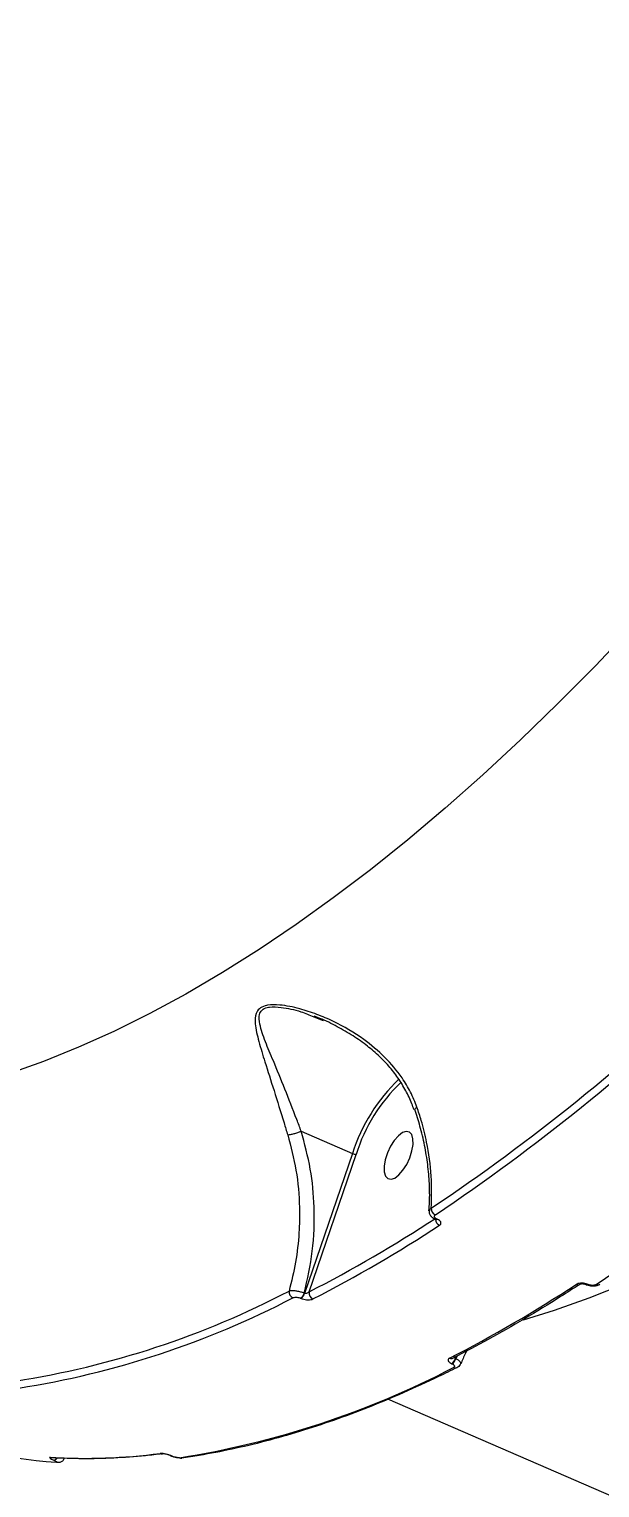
# Model space of a CAD drawing. Header units: millimetres. Extents: x -4781 to 5098, y -4410 to 4664.
# Drawn here: x -906.2 to -806.2, y -1371.6 to -1116.2 of the extents above; entities that cross this region are included whole.
import ezdxf

# ---------------------------------------------------------------- set-up
doc = ezdxf.new("R2010")
doc.units = ezdxf.units.MM
for name, color, linetype in [('DIKOM_ОБЪЕКТ', 7, 'Continuous'), ('DIKOM_РАЗМЕР_ЗОНА', 7, 'Continuous'), ('DIKOM_РАЗМЕР_ОБЪЕКТА', 7, 'Continuous')]:
    doc.layers.add(name, color=color, linetype=linetype)
doc.styles.add('style1', font='arial.ttf', dxfattribs={"width": 0.8})
doc.dimstyles.new('1-50', dxfattribs={"dimtxt": 300, "dimasz": 200, "dimexe": 100, "dimexo": 0, "dimgap": 100, "dimtad": 1, "dimtxsty": 'style1', "dimcen": 200, "dimclrd": 7, "dimclre": 7, "dimclrt": 7, "dimadec": 1, "dimazin": 2, "dimtfac": 1, "dimtmove": 0, "dimatfit": 2, "dimfxl": 0, "dimlwd": 25, "dimlwe": 18, "dimarcsym": 0})

# ---------------------------------------------------------------- blocks, each defined once
blk = doc.blocks.new('*D54')
at = {"layer": 'Defpoints', "color": 0, "transparency": 16777216}
for p in [(2534.93, 1098.4), (-3331.22, 763.4), (2534.93, -3200.56)]:
    blk.add_point(p, dxfattribs=at)
at = {"layer": 'DIKOM_РАЗМЕР_ОБЪЕКТА', "color": 7, "lineweight": 18, "transparency": 16777216}
for p, q in [((2534.93, 1098.4), (2534.93, -3300.56)), ((-3331.22, 763.4), (-3331.22, -3300.56))]:
    blk.add_line(p, q, dxfattribs=at)
at = {"layer": 'DIKOM_РАЗМЕР_ОБЪЕКТА', "color": 7, "lineweight": 25, "transparency": 16777216}
blk.add_line((-3131.22, -3200.56), (2334.93, -3200.56), dxfattribs=at)
at = {"layer": 'DIKOM_РАЗМЕР_ОБЪЕКТА', "color": 7, "transparency": 16777216}
for points in [[(-3131.22, -3167.23), (-3131.22, -3233.9), (-3331.22, -3200.56)], [(2334.93, -3167.23), (2334.93, -3233.9), (2534.93, -3200.56)]]:
    blk.add_solid(points, dxfattribs=at)
at = {"layer": 'DIKOM_РАЗМЕР_ОБЪЕКТА', "color": 7, "transparency": 16777216, "insert": (941.13, -2947.39), "char_height": 300, "attachment_point": 5, "style": 'style1'}
blk.add_mtext('5870', dxfattribs=at)
blk = doc.blocks.new('*D57')
at = {"layer": 'Defpoints', "color": 0, "transparency": 16777216}
for p in [(4034.06, 1180.11), (-4781.22, 856.14), (4034.06, -4310.06)]:
    blk.add_point(p, dxfattribs=at)
at = {"layer": 'DIKOM_РАЗМЕР_ЗОНА', "color": 7, "lineweight": 18, "transparency": 16777216}
for p, q in [((4034.06, 1180.11), (4034.06, -4410.06)), ((-4781.22, 856.14), (-4781.22, -4410.06))]:
    blk.add_line(p, q, dxfattribs=at)
at = {"layer": 'DIKOM_РАЗМЕР_ЗОНА', "color": 7, "lineweight": 25, "transparency": 16777216}
blk.add_line((-4581.22, -4310.06), (3834.06, -4310.06), dxfattribs=at)
at = {"layer": 'DIKOM_РАЗМЕР_ЗОНА', "color": 7, "transparency": 16777216}
for points in [[(-4581.22, -4276.72), (-4581.22, -4343.39), (-4781.22, -4310.06)], [(3834.06, -4276.72), (3834.06, -4343.39), (4034.06, -4310.06)]]:
    blk.add_solid(points, dxfattribs=at)
at = {"layer": 'DIKOM_РАЗМЕР_ЗОНА', "color": 7, "transparency": 16777216, "insert": (-1490.8, -4056.88), "char_height": 300, "attachment_point": 5, "style": 'style1'}
blk.add_mtext('8820', dxfattribs=at)

msp = doc.modelspace()

# ---------------------------------------------------------------- linework, layer by layer
at = {"layer": 'DIKOM_ОБЪЕКТ', "color": 7, "linetype": 'Continuous', "lineweight": 15}
for p, q in [((-856.307, -1289.128), (-854.671, -1289.776)), ((-858.528, -1309.143), (-849.543, -1313.034)), ((-849.543, -1313.034), (-857.927, -1337.537)), ((-857.13, -1337.276), (-848.898, -1313.218)), ((-834.991, -1324.597), (-835.036, -1324.577)), ((-834.702, -1324.539), (-834.747, -1324.519)), ((-858.623, -1338.394), (-858.558, -1338.423)), ((-857.927, -1337.537), (-857.993, -1337.508)), ((-808.535, -1336.054), (-808.581, -1336.034)), ((-808.247, -1335.996), (-808.292, -1335.977)), ((-831.517, -1348.974), (-831.393, -1348.612)), ((-831.195, -1348.507), (-831.451, -1349.003)), ((-832.148, -1349.86), (-832.082, -1349.889)), ((-831.451, -1349.003), (-831.517, -1348.974)), ((-574.461, -1472.533), (-843.354, -1356.081)), ((-902.158, -1366.327), (-902.158, -1366.327)), ((-881.297, -1366.021), (-881.363, -1365.993)), ((-881.182, -1366.035), (-881.248, -1366.007)), ((-901.882, -1366.754), (-901.837, -1366.774))]:
    msp.add_line(p, q, dxfattribs=at)
at = {"layer": 'DIKOM_ОБЪЕКТ', "color": 7, "linetype": 'Continuous', "lineweight": 15, "flags": 128}
for points in [[(-800.427, -1220.718), (-806.978, -1227.616), (-813.545, -1234.255), (-820.121, -1240.628), (-826.7, -1246.729), (-833.277, -1252.551), (-839.845, -1258.092), (-846.398, -1263.343), (-852.929, -1268.302), (-859.434, -1272.963), (-865.906, -1277.322), (-872.338, -1281.375), (-878.725, -1285.117), (-885.061, -1288.547), (-891.34, -1291.66), (-897.556, -1294.453), (-903.703, -1296.925), (-909.776, -1299.072)], [(-839.128, -1312.599), (-838.937, -1311.466), (-838.95, -1310.487), (-839.166, -1309.74), (-839.568, -1309.288), (-840.124, -1309.166), (-840.787, -1309.384), (-841.504, -1309.924), (-842.218, -1310.744), (-842.871, -1311.775), (-843.409, -1312.936), (-843.789, -1314.132), (-843.98, -1315.264), (-843.966, -1316.244), (-843.75, -1316.99), (-843.348, -1317.442), (-842.793, -1317.564), (-842.13, -1317.346), (-841.412, -1316.806), (-840.698, -1315.986), (-840.046, -1314.955), (-839.508, -1313.794), (-839.128, -1312.599)], [(-819.602, -1342.174), (-814.123, -1340.497), (-808.05, -1338.35), (-801.903, -1335.879)], [(-902.162, -1366.327), (-902.264, -1366.314), (-902.431, -1366.262)], [(-881.367, -1365.991), (-881.321, -1366.005), (-881.248, -1366.007)], [(-881.297, -1366.021), (-881.256, -1366.034), (-881.182, -1366.035)], [(-901.205, -1367.164), (-901.307, -1367.151), (-901.466, -1367.1)]]:
    msp.add_lwpolyline(points, dxfattribs=at)
at = {"layer": 'DIKOM_ОБЪЕКТ', "color": 7, "linetype": 'Continuous', "lineweight": 15}
for centre, radius, start, end in [((-1037.036, -1022.624), 361.287, 303.85921, 313.93732), ((-1036.779, -1023.088), 362.12, 303.85975, 313.93694), ((-1008.591, -1035.317), 362.076, 303.85907, 313.93749), ((-819.704, -1322.596), 31.333, 133.90678, 162.23204), ((-821.124, -1321.769), 29.06, 133.18686, 162.88636), ((-848.617, -1311.007), 2.229, 245.45978, 262.76693), ((-834.496, -1322.662), 1.247, 179.03458, 245.20593), ((-968.623, -1120.302), 243.944, 297.19648, 303.21012), ((-968.181, -1121.109), 244.438, 297.19512, 303.21089), ((-834.945, -1324.282), 0.309, 252.84089, 309.76078), ((-833.77, -1324.486), 1.251, 184.5457, 245.094), ((-834.899, -1324.301), 0.309, 252.3278, 309.56865), ((-810.057, -1335.371), 0.687, 243.52495, 300.63791), ((-806.554, -1335.37), 0.69, 243.63372, 300.60003), ((-932.585, -1199.177), 155.586, 278.8711, 297.53653), ((-932.075, -1200.057), 155.93, 278.87103, 297.53651), ((-859.479, -1337.255), 1.183, 174.31764, 244.55319), ((-859.54, -1337.074), 1.607, 304.75899, 344.30587), ((-859.476, -1337.101), 1.609, 304.79282, 344.30119), ((-855.963, -1337.458), 1.181, 171.1378, 244.70596), ((-944.39, -1131.228), 244.722, 297.19862, 303.20739), ((-808.488, -1335.743), 0.306, 251.66287, 309.94867), ((-808.445, -1335.757), 0.311, 254.05851, 309.67027), ((-903.917, -1212.25), 155.932, 278.87118, 297.53636), ((-832.227, -1348.241), 0.719, 244.7135, 295.64004), ((-833.065, -1348.539), 1.608, 304.76722, 344.2874), ((-833, -1348.567), 1.609, 304.79282, 344.30119), ((-831.52, -1349.866), 0.721, 244.72963, 295.44741), ((-895.725, -1283.577), 83.721, 246.76309, 266.06747), ((-896.521, -1263.863), 102.569, 266.69665, 277.43063), ((-902.002, -1366.038), 0.726, 279.53478, 333.28508), ((-902.032, -1365.953), 0.844, 283.37928, 330.67528), ((-882.942, -1364.854), 0.783, 246.31378, 277.29666), ((-879.556, -1365.603), 0.78, 246.24056, 277.65938)]:
    msp.add_arc(centre, radius, start, end, dxfattribs=at)
for points, knots in [([(-838.239, -1304.938), (-838.593, -1304.047), (-839.309, -1302.249), (-841.138, -1299.259), (-843.82, -1296.073), (-847.847, -1292.698), (-851.943, -1290.287), (-855.777, -1288.634), (-858.938, -1287.603), (-861.915, -1286.991), (-863.938, -1286.982), (-865.129, -1287.239), (-865.947, -1287.641), (-866.616, -1288.694), (-866.655, -1290.608), (-865.98, -1293.436), (-864.798, -1297.308), (-863.292, -1302.015), (-861.927, -1306.412), (-861.107, -1309.088), (-860.891, -1309.793)], [0, 0, 0, 0, 0.0440629, 0.0889598, 0.16249, 0.2382066, 0.3352467, 0.3852652, 0.4352614, 0.4935526, 0.5321369, 0.5402103, 0.5665604, 0.5927397, 0.6382718, 0.7076043, 0.7787228, 0.8710084, 0.9660368, 1, 1, 1, 1]), ([(-858.531, -1309.143), (-858.531, -1309.143), (-858.784, -1308.468), (-859.741, -1305.913), (-861.407, -1301.694), (-863.246, -1297.182), (-864.847, -1293.435), (-865.777, -1290.729), (-866.003, -1288.872), (-865.494, -1287.88), (-864.847, -1287.561), (-864.352, -1287.451), (-863.617, -1287.312), (-861.638, -1287.433), (-858.936, -1288.006), (-857.067, -1288.803), (-856.307, -1289.128)], [0, 0, 0, 0, 0.0000271, 0.0574296, 0.2162198, 0.375244, 0.4931198, 0.6105577, 0.6837577, 0.7242297, 0.7639162, 0.764445, 0.7769284, 0.8381553, 0.9341897, 1, 1, 1, 1]), ([(-838.78, -1305.369), (-838.893, -1305.023), (-839.27, -1303.867), (-840.192, -1301.998), (-841.535, -1299.776), (-843.161, -1297.693), (-845.068, -1295.772), (-847.26, -1293.931), (-849.766, -1292.184), (-852.594, -1290.606), (-854.794, -1289.531), (-856.049, -1289.087), (-856.249, -1289.016)], [0, 0, 0, 0, 0.04324902, 0.14449237, 0.24971888, 0.35703727, 0.46531372, 0.57855307, 0.70500987, 0.83637823, 0.97387346, 1, 1, 1, 1]), ([(-836.153, -1323.082), (-836.112, -1322.579), (-835.983, -1321.024), (-836.042, -1318.314), (-836.319, -1314.989), (-836.873, -1311.623), (-837.624, -1308.385), (-838.313, -1306.293), (-838.635, -1305.316)], [0, 0, 0, 0, 0.0889716, 0.2753026, 0.4622994, 0.6494271, 0.8361146, 1, 1, 1, 1]), ([(-838.239, -1304.938), (-838.261, -1304.951), (-838.347, -1305.004), (-838.511, -1305.124), (-838.635, -1305.246), (-838.595, -1305.289), (-838.584, -1305.3)], [0, 0, 0, 0, 0.0875072, 0.342921, 0.8318909, 1, 1, 1, 1]), ([(-835.743, -1322.641), (-835.684, -1320.769), (-835.565, -1316.98), (-836.328, -1311.772), (-837.312, -1307.738), (-837.982, -1305.712), (-838.239, -1304.938)], [0, 0, 0, 0, 0.3247146, 0.6574701, 0.8690164, 1, 1, 1, 1]), ([(-860.891, -1309.793), (-860.839, -1309.787), (-860.689, -1309.77), (-860.331, -1309.705), (-859.784, -1309.572), (-859.124, -1309.371), (-858.729, -1309.219), (-858.531, -1309.143)], [0, 0, 0, 0, 0.0873237, 0.2536174, 0.502417, 0.7512293, 1, 1, 1, 1]), ([(-860.891, -1309.793), (-860.35, -1311.841), (-859.257, -1315.985), (-858.761, -1321.795), (-858.865, -1327.182), (-859.41, -1332.107), (-860.239, -1335.453), (-860.656, -1337.138)], [0, 0, 0, 0, 0.2308769, 0.4671869, 0.6265701, 0.8119978, 1, 1, 1, 1]), ([(-858.528, -1309.143), (-858.529, -1309.143), (-858.529, -1309.142), (-858.53, -1309.143), (-858.531, -1309.143), (-858.531, -1309.143)], [0, 0, 0, 0, 0.475972, 0.868993, 1, 1, 1, 1]), ([(-857.993, -1337.508), (-857.448, -1335.071), (-856.344, -1330.129), (-856.113, -1322.767), (-856.754, -1315.669), (-857.932, -1311.335), (-858.528, -1309.143)], [0, 0, 0, 0, 0.26069, 0.5286988, 0.7616331, 1, 1, 1, 1]), ([(-835.034, -1324.578), (-835.035, -1324.577), (-835.274, -1324.509), (-835.611, -1324.25), (-835.958, -1323.807), (-836.101, -1323.405), (-836.066, -1323.176), (-836.055, -1323.111)], [0, 0, 0, 0, 0.0008644, 0.3711733, 0.6434609, 0.8980385, 1, 1, 1, 1]), ([(-835.743, -1322.641), (-835.857, -1322.726), (-836.037, -1322.86), (-836.045, -1323.029), (-836.048, -1323.091)], [0, 0, 0, 0, 0.6320174, 1, 1, 1, 1]), ([(-834.747, -1324.519), (-834.806, -1324.491), (-834.954, -1324.42), (-835.12, -1324.274), (-835.204, -1324.1), (-835.179, -1323.929), (-835.073, -1323.839), (-835.019, -1323.794)], [0, 0, 0, 0, 0.1421937, 0.357075, 0.5715583, 0.7856694, 1, 1, 1, 1]), ([(-834.834, -1324.685), (-834.834, -1324.685), (-834.834, -1324.685), (-834.884, -1324.647), (-834.958, -1324.613), (-834.994, -1324.597)], [0, 0, 0, 0, 0.2667654, 0.6453885, 1, 1, 1, 1]), ([(-834.297, -1325.62), (-834.217, -1325.553), (-834.057, -1325.419), (-834.021, -1325.163), (-834.147, -1324.904), (-834.395, -1324.688), (-834.615, -1324.582), (-834.702, -1324.539)], [0, 0, 0, 0, 0.2150567, 0.4299953, 0.6447608, 0.8592211, 1, 1, 1, 1]), ([(-809.707, -1335.962), (-810.828, -1336.685), (-814.079, -1338.783), (-819.432, -1342.043), (-825.72, -1345.652), (-829.862, -1347.816), (-831.915, -1348.889)], [0, 0, 0, 0, 0.1498874, 0.4348047, 0.7197326, 1, 1, 1, 1]), ([(-808.292, -1335.977), (-808.387, -1335.94), (-808.627, -1335.847), (-809.075, -1335.762), (-809.578, -1335.749), (-810.041, -1335.821), (-810.256, -1335.931), (-810.363, -1335.986)], [0, 0, 0, 0, 0.1407897, 0.3553, 0.5700342, 0.7849715, 1, 1, 1, 1]), ([(-808.585, -1336.035), (-808.616, -1336.022), (-808.698, -1335.986), (-808.893, -1335.933), (-809.146, -1335.897), (-809.392, -1335.894), (-809.581, -1335.922), (-809.679, -1335.947), (-809.719, -1335.97), (-809.709, -1335.964), (-809.709, -1335.963)], [0, 0, 0, 0, 0.0890456, 0.2408811, 0.4112189, 0.5904021, 0.7416539, 0.8711828, 0.9896452, 1, 1, 1, 1]), ([(-806.213, -1335.947), (-806.264, -1335.987), (-806.454, -1336.136), (-806.921, -1336.262), (-807.594, -1336.303), (-808.188, -1336.216), (-808.462, -1336.07), (-808.523, -1336.038)], [0, 0, 0, 0, 0.0843638, 0.3131614, 0.6066314, 0.9132957, 1, 1, 1, 1]), ([(-857.993, -1337.508), (-858.093, -1337.472), (-858.384, -1337.366), (-858.942, -1337.219), (-859.612, -1337.107), (-860.234, -1337.07), (-860.516, -1337.115), (-860.656, -1337.138)], [0, 0, 0, 0, 0.1131708, 0.3259531, 0.5479915, 0.7754223, 1, 1, 1, 1]), ([(-859.987, -1338.323), (-859.912, -1338.294), (-859.764, -1338.237), (-859.442, -1338.216), (-859.099, -1338.247), (-858.818, -1338.317), (-858.673, -1338.374), (-858.623, -1338.394)], [0, 0, 0, 0, 0.22884114, 0.45785712, 0.67853039, 0.88845058, 1, 1, 1, 1]), ([(-858.558, -1338.423), (-858.483, -1338.452), (-858.263, -1338.54), (-857.831, -1338.645), (-857.304, -1338.693), (-856.81, -1338.659), (-856.582, -1338.57), (-856.468, -1338.526)], [0, 0, 0, 0, 0.1083025, 0.3204114, 0.5430484, 0.771584, 1, 1, 1, 1]), ([(-857.13, -1337.276), (-857.179, -1337.325), (-857.275, -1337.421), (-857.466, -1337.523), (-857.651, -1337.572), (-857.78, -1337.574), (-857.864, -1337.559), (-857.902, -1337.546), (-857.927, -1337.537)], [0, 0, 0, 0, 0.25528067, 0.49872895, 0.7166213, 0.8615071, 0.90692193, 1, 1, 1, 1]), ([(-806.86, -1335.989), (-806.932, -1336.026), (-807.075, -1336.1), (-807.384, -1336.149), (-807.72, -1336.141), (-808.021, -1336.084), (-808.182, -1336.021), (-808.247, -1335.996)], [0, 0, 0, 0, 0.21424079, 0.42840252, 0.6428506, 0.85765186, 1, 1, 1, 1]), ([(-831.517, -1348.974), (-831.552, -1348.955), (-831.594, -1348.932), (-831.655, -1348.866), (-831.698, -1348.775), (-831.704, -1348.661), (-831.675, -1348.592), (-831.666, -1348.57)], [0, 0, 0, 0, 0.2158396, 0.262061, 0.5414523, 0.8520934, 1, 1, 1, 1]), ([(-829.576, -1347.646), (-829.636, -1347.761), (-830.013, -1348.475), (-830.307, -1349.239), (-830.555, -1349.88)], [0, 0, 0, 0, 0.1605843, 1, 1, 1, 1]), ([(-831.213, -1350.518), (-832.305, -1351.059), (-835.474, -1352.628), (-840.68, -1355.008), (-846.806, -1357.563), (-852.868, -1359.825), (-858.863, -1361.798), (-864.786, -1363.48), (-870.632, -1364.864), (-875.513, -1365.798), (-878.431, -1366.226), (-879.452, -1366.376)], [0, 0, 0, 0, 0.06526987, 0.18931725, 0.31336154, 0.4373934, 0.56140873, 0.6854012, 0.80936251, 0.93328764, 1, 1, 1, 1]), ([(-832.534, -1348.891), (-832.601, -1348.933), (-832.751, -1349.028), (-832.825, -1349.223), (-832.748, -1349.447), (-832.525, -1349.672), (-832.273, -1349.797), (-832.148, -1349.86)], [0, 0, 0, 0, 0.1741536, 0.3895573, 0.5957574, 0.7979388, 1, 1, 1, 1]), ([(-832.082, -1349.889), (-831.999, -1349.93), (-831.833, -1350.012), (-831.686, -1350.16), (-831.637, -1350.306), (-831.687, -1350.431), (-831.784, -1350.491), (-831.828, -1350.518)], [0, 0, 0, 0, 0.20402754, 0.40799893, 0.6134951, 0.82655739, 1, 1, 1, 1]), ([(-830.607, -1349.858), (-830.588, -1349.827), (-830.533, -1349.738), (-830.662, -1349.53), (-830.958, -1349.264), (-831.287, -1349.09), (-831.451, -1349.003)], [0, 0, 0, 0, 0.1503888, 0.4328357, 0.7161342, 1, 1, 1, 1]), ([(-830.592, -1349.864), (-830.646, -1349.972), (-830.76, -1350.201), (-830.998, -1350.412), (-831.167, -1350.484), (-831.217, -1350.506)], [0, 0, 0, 0, 0.3841312, 0.8158824, 1, 1, 1, 1]), ([(-902.431, -1366.262), (-902.495, -1366.263), (-902.623, -1366.266), (-902.616, -1366.345), (-902.457, -1366.471), (-902.191, -1366.616), (-901.97, -1366.715), (-901.882, -1366.754)], [0, 0, 0, 0, 0.2150429, 0.4299906, 0.64475, 0.8592274, 1, 1, 1, 1]), ([(-882.846, -1365.631), (-883.837, -1365.749), (-886.707, -1366.091), (-891.387, -1366.427), (-896.845, -1366.566), (-900.394, -1366.406), (-902.162, -1366.327)], [0, 0, 0, 0, 0.1498843, 0.4340608, 0.718128, 1, 1, 1, 1]), ([(-900.11, -1366.525), (-900.149, -1366.616), (-900.232, -1366.804), (-900.463, -1366.996), (-900.709, -1367.116), (-900.941, -1367.165), (-901.102, -1367.173), (-901.184, -1367.164), (-901.205, -1367.162)], [0, 0, 0, 0, 0.2034602, 0.423823, 0.6111022, 0.7782574, 0.9449617, 1, 1, 1, 1]), ([(-881.248, -1366.007), (-881.322, -1365.976), (-881.541, -1365.885), (-881.965, -1365.746), (-882.474, -1365.625), (-882.943, -1365.556), (-883.152, -1365.566), (-883.256, -1365.571)], [0, 0, 0, 0, 0.108281, 0.3204719, 0.5430676, 0.7715792, 1, 1, 1, 1]), ([(-881.368, -1365.993), (-881.411, -1365.974), (-881.542, -1365.916), (-881.832, -1365.818), (-882.196, -1365.717), (-882.527, -1365.653), (-882.74, -1365.63), (-882.842, -1365.631), (-882.84, -1365.631), (-882.84, -1365.631)], [0, 0, 0, 0, 0.0846266, 0.2597265, 0.4534943, 0.6568962, 0.8203566, 0.9426295, 1, 1, 1, 1]), ([(-879.447, -1366.36), (-879.495, -1366.372), (-879.686, -1366.415), (-880.037, -1366.375), (-880.545, -1366.283), (-881.003, -1366.15), (-881.214, -1366.047), (-881.281, -1366.015)], [0, 0, 0, 0, 0.0843169, 0.3332594, 0.6213291, 0.8794749, 1, 1, 1, 1]), ([(-879.87, -1366.317), (-879.939, -1366.321), (-880.075, -1366.329), (-880.381, -1366.286), (-880.712, -1366.206), (-880.988, -1366.116), (-881.132, -1366.056), (-881.182, -1366.035)], [0, 0, 0, 0, 0.2288722, 0.4578658, 0.6785021, 0.8883286, 1, 1, 1, 1]), ([(-901.837, -1366.774), (-901.777, -1366.8), (-901.628, -1366.866), (-901.451, -1366.964), (-901.345, -1367.047), (-901.34, -1367.1), (-901.424, -1367.1), (-901.466, -1367.1)], [0, 0, 0, 0, 0.1421808, 0.3570809, 0.5715674, 0.785745, 1, 1, 1, 1])]:
    msp.add_open_spline(points, degree=3, knots=knots, dxfattribs=at)

# ---------------------------------------------------------------- dimensions: what is measured, and where the dimension line sits
at = {"layer": 'DIKOM_РАЗМЕР_ЗОНА'}
dim = msp.add_linear_dim(base=(4034.06, -4310.056), p1=(-4781.222, 856.139), p2=(4034.06, 1180.105), text='8820', dimstyle='1-50', dxfattribs=at)
dim.commit()
dim.dimension.update_dxf_attribs({"geometry": '*D57', "text_midpoint": (-1490.8, -4310.056), "dimtype": 160})
at = {"layer": 'DIKOM_РАЗМЕР_ОБЪЕКТА'}
dim = msp.add_linear_dim(base=(2534.928, -3200.563), p1=(-3331.222, 763.397), p2=(2534.928, 1098.401), text='5870', dimstyle='1-50', dxfattribs=at)
dim.commit()
dim.dimension.update_dxf_attribs({"geometry": '*D54', "text_midpoint": (941.132, -3200.563), "dimtype": 160})

doc.saveas('drawing.dxf')
